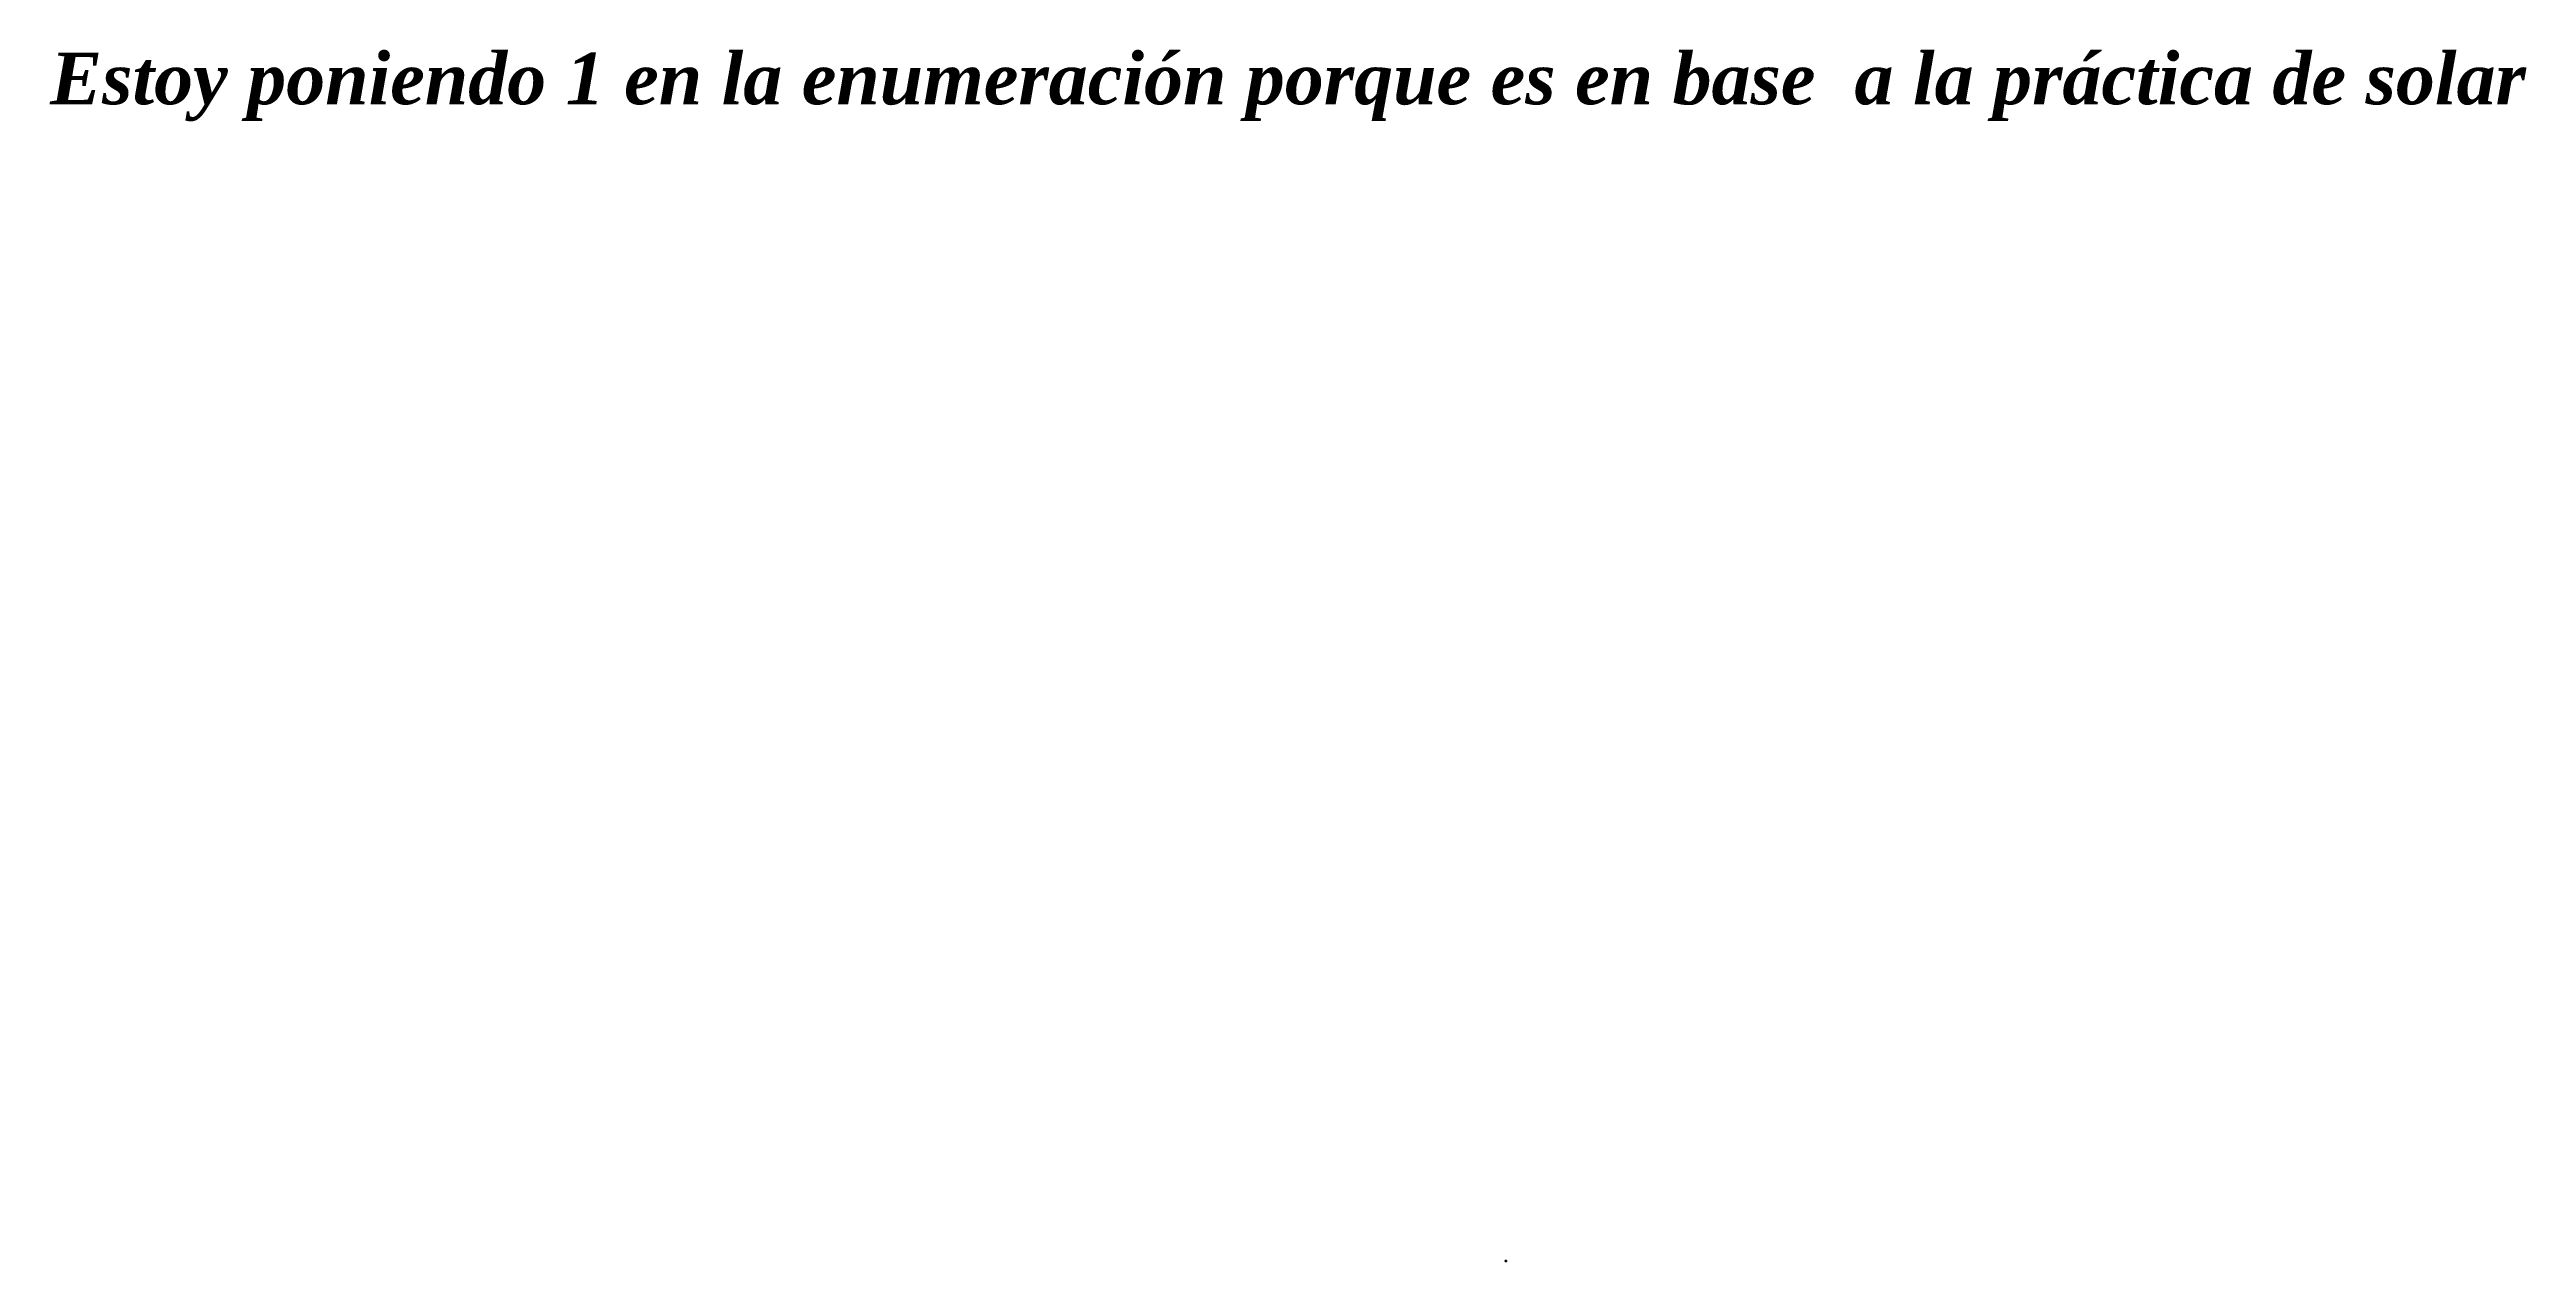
# Paper-space layout 'Azotea' of a CAD drawing. Header units: millimetres. Extents: x -107140 to 756462, y 268950 to 691670.
# The model-space entities are those that its viewports show. They can reach past a viewport. Long polylines and large blocks are cut down to what shows.
import ezdxf
from ezdxf.enums import TextEntityAlignment as Align

# ---------------------------------------------------------------- set-up
doc = ezdxf.new("R2018")
doc.units = ezdxf.units.MM
doc.linetypes.add('DASHED', pattern=[9.525, 6.35, -3.175])
for name, color, linetype, lineweight in [('CAJETÍN_bloque', 7, 'Continuous', 70), ('CAPA DE TEXTOS', 250, 'Continuous', 18), ('COTAS', 3, 'Continuous', 9)]:
    doc.layers.add(name, color=color, linetype=linetype, lineweight=lineweight)
for name, color, linetype in [('CORTE', 230, 'Continuous'), ('Deposito', 40, 'Continuous'), ('FORMATO DE LÁMINA', 7, 'Continuous'), ('MUROS', 5, 'Continuous'), ('MUROS-BAJOS', 40, 'Continuous'), ('pisos', 8, 'Continuous'), ('Placas', 51, 'Continuous'), ('PROYECCIONES', 6, 'DASHED'), ('TEXTOS', 4, 'Continuous'), ('Tuberia', 231, 'Continuous')]:
    doc.layers.add(name, color=color, linetype=linetype)
doc.layers.add('VENTANAS', color=250, linetype='Continuous', plot=False)
doc.styles.add('ROMANS', font='romans.shx', dxfattribs={"height": 0.05})
doc.styles.add('Times New Roman 1.8 mm', font='times.ttf')
doc.styles.add('Times New Roman 2.5 mm', font='times.ttf', dxfattribs={"height": 0.0635})
doc.styles.add('Times New Roman 3.5 mm', font='times.ttf')
doc.styles.add('TMR  1.8 mm Negrita', font='timesbd.ttf')
doc.styles.add('TMR 10 mm Negrita', font='timesbd.ttf', dxfattribs={"height": 0.254})
doc.styles.add('TMR 3.5 mm Negrita', font='timesbd.ttf', dxfattribs={"height": 0.0889})
doc.styles.add('TNR 1.8 mm cursiva negrita', font='timesbi.ttf')
doc.dimstyles.new('Ing_España', dxfattribs={"dimtxt": 1.2, "dimasz": 1.2, "dimexe": 1.25, "dimexo": 1, "dimtad": 0, "dimzin": 1, "dimtxsty": 'Times New Roman 3.5 mm', "dimcen": 2.5, "dimadec": 0, "dimazin": 0, "dimtfac": 1, "dimtix": 1, "dimtmove": 0, "dimatfit": 3, "dimfxl": 1, "dimarcsym": 0})
pattern_1 = [(0, (0, 0), (0, 6.985), [5.08, -1.905]), (90, (0, 0), (-6.985, 4e-16), [5.08, -1.905])]

# ---------------------------------------------------------------- blocks, each defined once
blk = doc.blocks.new('*U24')
at = {"layer": 'CAJETÍN_bloque'}
for points in [[(240, 65), (340, 65), (340, 38), (240, 38)], [(240, 37), (340, 37), (340, 24), (240, 24)], [(240, 23), (340, 23), (340, 10), (240, 10)], [(410, 65), (342, 65), (342, 38), (410, 38)], [(342, 37), (359, 37), (359, 24), (342, 24)], [(342, 10), (388, 10), (388, 23), (342, 23)], [(361, 37), (388, 37), (388, 24), (361, 24)], [(390, 37), (410, 37), (410, 10), (390, 10)]]:
    blk.add_lwpolyline(points, close=True, dxfattribs=at)
at = {"layer": 'FORMATO DE LÁMINA', "lineweight": 70, "ltscale": 0.05}
for p, q in [((15, 148), (22, 148)), ((215, 292), (215, 284)), ((215, 5), (215, 12)), ((415, 148), (408, 148))]:
    blk.add_line(p, q, dxfattribs=at)
at = {"layer": 'FORMATO DE LÁMINA', "lineweight": 35}
blk.add_lwpolyline([(420, 297), (420, 0), (0, 0), (0, 297)], close=True, dxfattribs=at)
at = {"layer": 'FORMATO DE LÁMINA', "lineweight": 50}
blk.add_lwpolyline([(415, 5), (15, 5), (15, 292), (415, 292)], close=True, dxfattribs=at)
at = {"layer": 'FORMATO DE LÁMINA', "lineweight": 70, "ltscale": 25}
blk.add_lwpolyline([(20, 10), (20, 287), (410, 287), (410, 10)], close=True, dxfattribs=at)
at = {"layer": 'CAPA DE TEXTOS', "style": 'TMR  1.8 mm Negrita'}
blk.add_text('ESCUELA DE INGENIERÍAS INDUSTRIAL, INFORMÁTICA Y AEROESPACIAL', height=1.8, dxfattribs=at).set_placement((290, 49), align=Align.BOTTOM_CENTER)
at = {"layer": 'CAPA DE TEXTOS', "style": 'TNR 1.8 mm cursiva negrita'}
for s, p in [('PLANO:', (242, 34)), ('LOS ALUMNOS:', (242, 20)), ('PROYECTO:', (343, 62)), ('ESCALA:', (343, 34)), ('FECHA:', (363, 34)), ('Nº PLANO:', (391, 34))]:
    blk.add_text(s, height=1.8, dxfattribs=at).set_placement(p)
at = {"layer": 'CAPA DE TEXTOS', "style": 'TMR 3.5 mm Negrita'}
blk.add_text('UNIVERSIDAD DE LEÓN', height=3.5, dxfattribs=at).set_placement((294, 60), align=Align.TOP_CENTER)
at = {"layer": 'CAPA DE TEXTOS', "lineweight": 30, "flags": 104}
for tag, height, p in [('ELALUMNO', 1.5, (290, 15)), ('TRABAJO', 1.8, (365, 16)), ('PROYECTO', 2.5, (376, 52))]:
    blk.add_attdef(tag, text='', height=height, dxfattribs=at).set_placement(p, align=Align.MIDDLE_CENTER)
at = {"layer": 'CAPA DE TEXTOS', "style": 'Times New Roman 2.5 mm'}
for tag, p in [('PLANO', (293, 30)), ('ESCALA', (351, 29))]:
    blk.add_attdef(tag, text='', height=2.5, dxfattribs=at).set_placement(p, align=Align.CENTER)
at = {"layer": 'CAPA DE TEXTOS'}
for tag, height, style, p in [('FECHA', 1.8, 'Times New Roman 1.8 mm', (375, 30)), ('Nº', 10, 'TMR 10 mm Negrita', (401, 24))]:
    blk.add_attdef(tag, text='', height=height, dxfattribs=dict(at, style=style)).set_placement(p, align=Align.MIDDLE_CENTER)
blk = doc.blocks.new('*D25')
at = {"layer": 'COTAS', "color": 0, "lineweight": -2, "ltscale": 0.05, "transparency": 16777216}
for p, q in [((254, 107), (254, 107)), ((254, 107), (254, 107)), ((254, 107), (254, 107)), ((255, 107), (255, 107))]:
    blk.add_line(p, q, dxfattribs=at)
at = {"layer": 'COTAS', "color": 0, "ltscale": 0.05, "transparency": 16777216}
for points in [[(254, 107), (254, 107), (254, 107)], [(254, 107), (254, 107), (255, 107)]]:
    blk.add_solid(points, dxfattribs=at)
at = {"layer": 'Defpoints', "color": 0, "ltscale": 0.05, "transparency": 16777216}
for p in [(254, 107), (255, 107), (255, 107)]:
    blk.add_point(p, dxfattribs=at)
at = {"layer": 'COTAS', "color": 0, "ltscale": 0.05, "transparency": 16777216, "insert": (254, 107), "char_height": 0.12, "attachment_point": 5, "style": 'Times New Roman 3.5 mm'}
blk.add_mtext('1,03', dxfattribs=at)
blk = doc.blocks.new('*D26')
at = {"layer": 'COTAS', "color": 0, "lineweight": -2, "ltscale": 0.05, "transparency": 16777216}
for p, q in [((255, 107), (255, 107)), ((255, 107), (256, 107)), ((258, 107), (257, 107)), ((258, 107), (258, 107))]:
    blk.add_line(p, q, dxfattribs=at)
at = {"layer": 'COTAS', "color": 0, "ltscale": 0.05, "transparency": 16777216}
for points in [[(255, 107), (255, 107), (255, 107)], [(258, 107), (258, 107), (258, 107)]]:
    blk.add_solid(points, dxfattribs=at)
at = {"layer": 'Defpoints', "color": 0, "ltscale": 0.05, "transparency": 16777216}
for p in [(255, 107), (258, 107), (258, 107)]:
    blk.add_point(p, dxfattribs=at)
at = {"layer": 'COTAS', "color": 0, "ltscale": 0.05, "transparency": 16777216, "insert": (256, 107), "char_height": 0.12, "attachment_point": 5, "style": 'Times New Roman 3.5 mm'}
blk.add_mtext('3,78', dxfattribs=at)
blk = doc.blocks.new('*D28')
at = {"layer": 'COTAS', "color": 0, "lineweight": -2, "ltscale": 0.05, "transparency": 16777216}
for p, q in [((255, 106), (255, 106)), ((255, 106), (257, 106)), ((258, 106), (257, 106)), ((258, 106), (258, 106))]:
    blk.add_line(p, q, dxfattribs=at)
at = {"layer": 'COTAS', "color": 0, "ltscale": 0.05, "transparency": 16777216}
for points in [[(255, 106), (255, 106), (255, 106)], [(258, 106), (258, 106), (258, 106)]]:
    blk.add_solid(points, dxfattribs=at)
at = {"layer": 'Defpoints', "color": 0, "ltscale": 0.05, "transparency": 16777216}
for p in [(255, 106), (258, 106), (258, 106)]:
    blk.add_point(p, dxfattribs=at)
at = {"layer": 'COTAS', "color": 0, "ltscale": 0.05, "transparency": 16777216, "insert": (257, 106), "char_height": 0.12, "attachment_point": 5, "style": 'Times New Roman 3.5 mm'}
blk.add_mtext('3,65', dxfattribs=at)
blk = doc.blocks.new('*D29')
at = {"layer": 'COTAS', "color": 0, "lineweight": -2, "ltscale": 0.05, "transparency": 16777216}
for p, q in [((254, 106), (254, 106)), ((254, 106), (254, 104)), ((254, 102), (254, 104)), ((254, 102), (254, 102))]:
    blk.add_line(p, q, dxfattribs=at)
at = {"layer": 'COTAS', "color": 0, "ltscale": 0.05, "transparency": 16777216}
for points in [[(254, 106), (254, 106), (254, 106)], [(254, 102), (254, 102), (254, 102)]]:
    blk.add_solid(points, dxfattribs=at)
at = {"layer": 'Defpoints', "color": 0, "ltscale": 0.05, "transparency": 16777216}
for p in [(254, 102), (255, 106), (255, 102)]:
    blk.add_point(p, dxfattribs=at)
at = {"layer": 'COTAS', "color": 0, "ltscale": 0.05, "transparency": 16777216, "insert": (254, 104), "char_height": 0.12, "attachment_point": 5, "rotation": 90, "style": 'Times New Roman 3.5 mm'}
blk.add_mtext('4,43', dxfattribs=at)
blk = doc.blocks.new('*D30')
at = {"layer": 'COTAS', "color": 0, "lineweight": -2, "ltscale": 0.05, "transparency": 16777216}
for p, q in [((254, 104), (254, 104)), ((255, 105), (255, 105)), ((255, 105), (255, 105)), ((255, 104), (255, 104)), ((255, 104), (255, 104)), ((255, 104), (255, 104))]:
    blk.add_line(p, q, dxfattribs=at)
at = {"layer": 'COTAS', "color": 0, "ltscale": 0.05, "transparency": 16777216}
for points in [[(254, 105), (254, 104), (255, 104)], [(255, 105), (255, 104), (255, 104)]]:
    blk.add_solid(points, dxfattribs=at)
at = {"layer": 'Defpoints', "color": 0, "ltscale": 0.05, "transparency": 16777216}
blk.add_point((255, 104), dxfattribs=at)
blk.add_point((255, 104), dxfattribs=at)
blk.add_point((255, 104), dxfattribs=at)
at = {"layer": 'COTAS', "color": 0, "ltscale": 0.05, "transparency": 16777216, "insert": (255, 104), "char_height": 0.12, "attachment_point": 5, "style": 'Times New Roman 3.5 mm'}
blk.add_mtext('0,55', dxfattribs=at)
blk = doc.blocks.new('*D31')
at = {"layer": 'COTAS', "color": 0, "lineweight": -2, "ltscale": 0.05, "transparency": 16777216}
for p, q in [((257, 107), (257, 107)), ((257, 107), (257, 107)), ((257, 106), (257, 107)), ((257, 107), (257, 107)), ((257, 106), (257, 106)), ((257, 106), (257, 106))]:
    blk.add_line(p, q, dxfattribs=at)
at = {"layer": 'COTAS', "color": 0, "ltscale": 0.05, "transparency": 16777216}
for points in [[(257, 107), (257, 107), (257, 107)], [(257, 106), (257, 106), (257, 106)]]:
    blk.add_solid(points, dxfattribs=at)
at = {"layer": 'Defpoints', "color": 0, "ltscale": 0.05, "transparency": 16777216}
for p in [(257, 107), (257, 107), (257, 106)]:
    blk.add_point(p, dxfattribs=at)
at = {"layer": 'COTAS', "color": 0, "ltscale": 0.05, "transparency": 16777216, "insert": (257, 107), "char_height": 0.12, "attachment_point": 5, "rotation": 90, "style": 'Times New Roman 3.5 mm'}
blk.add_mtext('0,6', dxfattribs=at)
blk = doc.blocks.new('*D32')
at = {"layer": 'COTAS', "color": 0, "lineweight": -2, "ltscale": 0.05, "transparency": 16777216}
for p, q in [((254, 102), (254, 102)), ((254, 102), (254, 102)), ((254, 101), (254, 101)), ((254, 101), (254, 101))]:
    blk.add_line(p, q, dxfattribs=at)
at = {"layer": 'COTAS', "color": 0, "ltscale": 0.05, "transparency": 16777216}
for points in [[(254, 102), (254, 102), (254, 102)], [(254, 101), (254, 101), (254, 101)]]:
    blk.add_solid(points, dxfattribs=at)
at = {"layer": 'Defpoints', "color": 0, "ltscale": 0.05, "transparency": 16777216}
for p in [(254, 102), (254, 101), (254, 101)]:
    blk.add_point(p, dxfattribs=at)
at = {"layer": 'COTAS', "color": 0, "ltscale": 0.05, "transparency": 16777216, "insert": (254, 102), "char_height": 0.12, "attachment_point": 5, "rotation": 90, "style": 'Times New Roman 3.5 mm'}
blk.add_mtext('1,23', dxfattribs=at)
blk = doc.blocks.new('*D33')
at = {"layer": 'COTAS', "color": 0, "lineweight": -2, "ltscale": 0.05, "transparency": 16777216}
for p, q in [((260, 107), (260, 107)), ((260, 107), (260, 107)), ((261, 107), (261, 107)), ((261, 107), (261, 107))]:
    blk.add_line(p, q, dxfattribs=at)
at = {"layer": 'COTAS', "color": 0, "ltscale": 0.05, "transparency": 16777216}
for points in [[(260, 107), (260, 107), (260, 107)], [(261, 107), (261, 107), (261, 107)]]:
    blk.add_solid(points, dxfattribs=at)
at = {"layer": 'Defpoints', "color": 0, "ltscale": 0.05, "transparency": 16777216}
for p in [(260, 107), (261, 107), (261, 107)]:
    blk.add_point(p, dxfattribs=at)
at = {"layer": 'COTAS', "color": 0, "ltscale": 0.05, "transparency": 16777216, "insert": (260, 107), "char_height": 0.12, "attachment_point": 5, "style": 'Times New Roman 3.5 mm'}
blk.add_mtext('1,56', dxfattribs=at)
blk = doc.blocks.new('*D34')
at = {"layer": 'Defpoints', "color": 0, "ltscale": 0.05, "transparency": 16777216}
for p in [(261, 107), (261, 104), (262, 104)]:
    blk.add_point(p, dxfattribs=at)
at = {"layer": 'TEXTOS', "color": 0, "lineweight": -2, "ltscale": 0.05, "transparency": 16777216}
for p, q in [((261, 107), (262, 107)), ((261, 104), (262, 104)), ((262, 107), (262, 106)), ((262, 104), (262, 105))]:
    blk.add_line(p, q, dxfattribs=at)
at = {"layer": 'TEXTOS', "color": 0, "ltscale": 0.05, "transparency": 16777216}
for points in [[(262, 107), (262, 107), (262, 107)], [(262, 104), (262, 104), (262, 104)]]:
    blk.add_solid(points, dxfattribs=at)
at = {"layer": 'TEXTOS', "color": 0, "ltscale": 0.05, "transparency": 16777216, "insert": (262, 106), "char_height": 0.12, "attachment_point": 5, "rotation": 89.22584, "style": 'Times New Roman 3.5 mm'}
blk.add_mtext('2,72', dxfattribs=at)

msp = doc.modelspace()

# ---------------------------------------------------------------- hatches: boundary and pattern name
at = {"layer": 'COTAS', "ltscale": 0.05}
h = msp.add_hatch(dxfattribs=at)
h.set_pattern_fill('ANGLE', color=256)
h.set_pattern_definition(pattern_1)
h.paths.add_polyline_path([(254.494, 106.957), (254.535, 106.957), (254.575, 106.957, 1)])
h.paths.add_polyline_path([(254.575, 106.957), (254.535, 106.957), (254.535, 106.916, 0.414213562)])
h.paths.add_polyline_path([(254.535, 106.957), (254.494, 106.957, 0.414213562), (254.535, 106.916)])
h = msp.add_hatch(dxfattribs=at)
h.set_pattern_fill('ANGLE', color=256)
h.set_pattern_definition(pattern_1)
h.paths.add_polyline_path([(255.082, 106.47), (255.041, 106.47, 0.414213562), (255.082, 106.429)])
h.paths.add_polyline_path([(255.041, 106.47), (255.082, 106.47), (255.123, 106.47, 1)])
h.paths.add_polyline_path([(255.123, 106.47), (255.082, 106.47), (255.082, 106.429, 0.414213562)])
at = {"layer": 'Deposito', "ltscale": 0.05}
h = msp.add_hatch(dxfattribs=at)
h.set_pattern_fill('ANSI31', color=256, scale=0.08)
h.set_pattern_definition([(45, (-0.28538, 5.37406), (-0.17960512, 0.17960512), [])])
h.paths.add_polyline_path([(259.616, 106.952, 1), (258.256, 106.952, 1)])
at = {"layer": 'Placas', "ltscale": 0.05, "transparency": 33554556}
h = msp.add_hatch(dxfattribs=at)
h.set_pattern_fill('ANSI31', color=256, scale=0.1)
h.set_pattern_definition([(45, (-0.15742, -14.09148), (-0.2245064, 0.2245064), [])])
h.paths.add_polyline_path([(250.865, 108.147), (250.337, 108.147), (250.337, 105.767), (250.865, 105.767)])
h.paths.add_polyline_path([(253.505, 108.147), (252.977, 108.147), (252.977, 105.767), (253.505, 105.767)])
h.paths.add_polyline_path([(251.921, 108.147), (251.393, 108.147), (251.393, 105.767), (251.921, 105.767)])
h.paths.add_polyline_path([(252.977, 108.147), (252.449, 108.147), (252.449, 105.767), (252.977, 105.767)])
h.paths.add_polyline_path([(252.449, 108.147), (251.921, 108.147), (251.921, 105.767), (252.449, 105.767)])
h.paths.add_polyline_path([(251.393, 108.147), (250.865, 108.147), (250.865, 105.767), (251.393, 105.767)])
h.paths.add_polyline_path([(253.518, 102.612), (252.99, 102.612), (252.99, 100.232), (253.518, 100.232)])
h.paths.add_polyline_path([(252.99, 102.612), (252.462, 102.612), (252.462, 100.232), (252.99, 100.232)])
h.paths.add_polyline_path([(252.462, 102.612), (251.934, 102.612), (251.934, 100.232), (252.462, 100.232)])
h.paths.add_polyline_path([(251.934, 102.612), (251.406, 102.612), (251.406, 100.232), (251.934, 100.232)])
h.paths.add_polyline_path([(251.406, 102.612), (250.878, 102.612), (250.878, 100.232), (251.406, 100.232)])
h.paths.add_polyline_path([(250.878, 102.612), (250.35, 102.612), (250.35, 100.232), (250.878, 100.232)])
at = {"layer": 'TEXTOS', "ltscale": 0.05}
h = msp.add_hatch(color=256, dxfattribs=at)
h.paths.add_polyline_path([(262.28, 104.343, 0.414213562), (262.18, 104.243), (262.28, 104.243)])
h.paths.add_polyline_path([(262.38, 104.243), (262.28, 104.243), (262.28, 104.143, 0.414213562)])
at = {"layer": 'Tuberia', "ltscale": 0.05}
h = msp.add_hatch(dxfattribs=at)
h.set_pattern_fill('ANGLE', color=256)
h.set_pattern_definition(pattern_1)
h.paths.add_polyline_path([(259.043, 105.706, 1), (258.829, 105.706, 1)])

# ---------------------------------------------------------------- linework, layer by layer
at = {"layer": 'CORTE'}
for p, q in [((248.009, 110.402), (269.086, 110.402)), ((248.009, 97.902), (269.086, 97.902)), ((248.093, 98.052), (268.936, 98.052)), ((248.094, 110.252), (268.936, 110.252)), ((250.05, 110.002), (250.05, 110.402)), ((250.05, 97.902), (250.05, 98.302)), ((250.05, 97.902), (269.086, 97.902)), ((250.179, 109.925), (250.224, 109.902)), ((250.18, 98.377), (250.224, 98.402)), ((250.35, 110.121), (250.224, 109.902)), ((250.35, 98.182), (250.224, 98.402)), ((250.35, 110.121), (250.35, 110.402)), ((250.35, 98.182), (250.35, 97.902)), ((262.386, 108.852), (263.236, 108.852)), ((262.386, 108.102), (262.386, 108.852)), ((262.386, 108.102), (263.236, 108.102)), ((262.386, 100.202), (262.386, 99.452)), ((262.386, 100.202), (263.236, 100.202)), ((262.386, 99.452), (263.236, 99.452)), ((263.236, 108.102), (263.236, 108.852)), ((263.236, 100.202), (263.236, 99.452)), ((268.936, 110.252), (268.936, 106.595)), ((269.554, 105.977), (268.936, 106.595)), ((269.554, 102.327), (268.936, 101.709)), ((268.936, 101.709), (268.936, 98.052)), ((269.086, 106.657), (269.086, 110.402)), ((269.086, 104.702), (269.786, 104.702)), ((269.086, 104.702), (269.086, 103.602)), ((269.086, 103.602), (269.786, 103.602)), ((269.086, 101.647), (269.086, 97.902)), ((269.538, 106.205), (269.113, 106.629)), ((269.616, 102.177), (269.113, 101.674)), ((269.538, 106.205), (269.616, 106.127)), ((273.686, 105.977), (269.554, 105.977)), ((273.686, 102.327), (269.554, 102.327)), ((273.536, 106.127), (269.616, 106.127)), ((273.536, 102.177), (269.616, 102.177)), ((269.786, 104.702), (269.786, 103.602)), ((273.536, 106.127), (273.536, 110.402)), ((273.536, 110.402), (276.3, 110.402)), ((273.536, 102.177), (273.536, 97.902)), ((273.536, 97.902), (276.3, 97.902)), ((273.686, 105.977), (273.686, 110.252)), ((273.686, 110.252), (276.15, 110.252)), ((273.686, 102.327), (273.686, 98.052)), ((273.686, 98.052), (276.15, 98.052)), ((274.736, 97.902), (276.3, 97.902)), ((276.15, 108.302), (276.15, 110.252)), ((276.15, 108.302), (277.3, 108.302)), ((276.15, 100.002), (276.15, 98.052)), ((276.15, 100.002), (277.3, 100.002)), ((276.3, 108.452), (276.3, 110.402)), ((276.3, 108.452), (277.45, 108.452)), ((276.3, 99.852), (276.3, 97.902)), ((276.3, 99.852), (277.45, 99.852)), ((277.3, 100.002), (277.3, 108.302)), ((277.45, 99.852), (277.45, 108.452))]:
    msp.add_line(p, q, dxfattribs=at)
msp.add_lwpolyline([(261.386, 105.952), (257.436, 105.952), (255.802, 105.136), (255.802, 103.167), (257.436, 102.352), (261.386, 102.352), (261.386, 105.952), (261.386, 105.952)], dxfattribs=at)
for centre, radius, start, end in [((258.247, 104.151), 11.995, 148.59328308, 211.4014954), ((258.247, 104.151), 11.845, 148.99953773, 210.99519728), ((259.945, 104.152), 11.495, 173.29275257, 186.61932585), ((259.945, 104.152), 11.495, 171.87277878, 173.38067415), ((259.945, 104.152), 11.495, 186.61932585, 188.12722122), ((259.945, 104.152), 11.495, 149.40690537, 171.87277878), ((259.945, 104.152), 11.495, 188.12722122, 194.3558817), ((259.945, 104.152), 11.345, 187.72542978, 187.72542978), ((259.945, 104.152), 11.345, 172.27457022, 194.3558817), ((259.945, 104.152), 11.345, 149.40690537, 172.27457022), ((259.945, 104.152), 11.495, 194.3558817, 210.59309463), ((259.945, 104.152), 11.345, 194.3558817, 210.60093695)]:
    msp.add_arc(centre, radius, start, end, dxfattribs=at)
at = {"layer": 'COTAS', "ltscale": 0.05}
for centre in [(254.535, 106.957), (255.082, 106.47)]:
    msp.add_circle(centre, 0.0406, dxfattribs=at)
at = {"layer": 'Deposito', "ltscale": 0.05}
msp.add_circle((258.936, 106.952), 0.68, dxfattribs=at)
at = {"layer": 'MUROS'}
for p, q in [((246.829, 105.476), (247.029, 105.476)), ((246.829, 102.826), (247.029, 102.826)), ((248.15, 110.204), (248.352, 110.402)), ((248.15, 110.204), (248.352, 110.002)), ((248.15, 98.1), (248.352, 98.301)), ((248.15, 98.1), (248.352, 97.901)), ((269.086, 106.657), (269.113, 106.629)), ((269.086, 101.647), (269.113, 101.674))]:
    msp.add_line(p, q, dxfattribs=at)
at = {"layer": 'MUROS', "ltscale": 0.05}
for start, end in [(171.87277878, 173.38067415), (186.61932585, 188.12722122)]:
    msp.add_arc((258.247, 104.151), 11.495, start, end, dxfattribs=at)
at = {"layer": 'MUROS-BAJOS'}
for centre, radius, start, end in [((250.064, 104.151), 3.312, 156.41514172, 203.58485828), ((258.247, 104.151), 11.495, 188.12722122, 210.59309463)]:
    msp.add_arc(centre, radius, start, end, dxfattribs=at)
at = {"layer": 'MUROS-BAJOS', "ltscale": 0.05}
msp.add_arc((258.247, 104.151), 11.495, 149.40690537, 171.87277878, dxfattribs=at)
at = {"layer": 'pisos'}
for p, q in [((241.39, 110.402), (250.05, 110.402)), ((241.39, 110.402), (241.39, 97.902)), ((241.39, 97.902), (250.05, 97.902))]:
    msp.add_line(p, q, dxfattribs=at)
at = {"layer": 'pisos', "ltscale": 0.05}
for p, q in [((269.086, 110.402), (273.536, 110.402)), ((269.086, 97.902), (273.536, 97.902)), ((276.3, 110.402), (277.45, 110.402)), ((276.3, 97.902), (277.45, 97.902)), ((277.45, 110.402), (277.45, 108.452)), ((277.45, 97.902), (277.45, 99.852))]:
    msp.add_line(p, q, dxfattribs=at)
at = {"layer": 'Placas', "ltscale": 0.05}
for p, q in [((250.337, 108.155), (250.337, 106.965)), ((250.35, 102.612), (250.878, 102.612)), ((250.35, 100.232), (250.35, 102.612)), ((250.878, 100.232), (250.35, 100.232)), ((250.878, 102.612), (250.878, 100.232)), ((250.878, 102.612), (251.406, 102.612)), ((250.878, 100.232), (250.878, 102.612)), ((251.406, 100.232), (250.878, 100.232)), ((251.393, 108.147), (251.393, 105.767)), ((251.393, 105.767), (251.393, 108.147)), ((251.406, 102.612), (251.406, 100.232)), ((251.406, 102.612), (251.934, 102.612)), ((251.406, 100.232), (251.406, 102.612)), ((251.934, 100.232), (251.406, 100.232)), ((251.921, 108.147), (251.921, 105.767)), ((251.921, 105.767), (251.921, 108.147)), ((251.934, 102.612), (251.934, 100.232)), ((251.934, 102.612), (252.462, 102.612)), ((251.934, 100.232), (251.934, 102.612)), ((252.462, 100.232), (251.934, 100.232)), ((252.462, 102.612), (252.462, 100.232)), ((252.462, 102.612), (252.99, 102.612)), ((252.462, 100.232), (252.462, 102.612)), ((252.99, 100.232), (252.462, 100.232)), ((252.99, 102.612), (252.99, 100.232)), ((252.99, 102.612), (253.518, 102.612)), ((252.99, 100.232), (252.99, 102.612)), ((253.518, 100.232), (252.99, 100.232)), ((253.518, 102.612), (253.518, 100.232))]:
    msp.add_line(p, q, dxfattribs=at)
for points in [[(252.449, 108.147), (252.449, 105.767), (252.449, 108.147), (252.977, 108.147), (252.977, 105.767), (252.977, 108.147), (253.505, 108.147), (253.505, 105.767), (252.977, 105.767), (252.449, 105.767), (251.921, 105.767), (251.393, 105.767), (250.865, 105.767), (250.337, 105.767), (250.337, 108.147), (250.865, 108.147), (251.393, 108.147), (251.921, 108.147)], [(250.865, 108.147), (250.865, 105.767)]]:
    msp.add_lwpolyline(points, close=True, dxfattribs=at)
at = {"layer": 'PROYECCIONES', "linetype": 'DASHED', "ltscale": 0.05}
for p, q in [((248.009, 97.902), (241.39, 110.402)), ((248.009, 110.402), (241.39, 97.902)), ((255.802, 103.167), (261.386, 105.952)), ((255.802, 105.136), (261.386, 102.352)), ((263.236, 108.102), (262.386, 108.852)), ((263.236, 108.852), (262.386, 108.102)), ((263.236, 99.452), (262.386, 100.202)), ((263.236, 100.202), (262.386, 99.452)), ((273.536, 106.127), (269.086, 110.402)), ((273.536, 110.402), (269.086, 106.657)), ((269.786, 104.702), (269.086, 103.602)), ((269.786, 103.602), (269.086, 104.702)), ((273.536, 102.177), (269.086, 97.902)), ((273.536, 97.902), (269.086, 101.647)), ((277.45, 108.452), (276.3, 110.402)), ((277.45, 110.402), (276.3, 108.452)), ((277.45, 99.852), (276.3, 97.902)), ((277.45, 97.902), (276.3, 99.852))]:
    msp.add_line(p, q, dxfattribs=at)
at = {"layer": 'TEXTOS'}
for p, q in [((262.28, 104.443), (262.28, 104.243)), ((262.28, 104.243), (262.28, 104.043))]:
    msp.add_line(p, q, dxfattribs=at)
msp.add_circle((262.28, 104.243), 0.1, dxfattribs=at)
at = {"layer": 'Tuberia', "ltscale": 0.05}
for p, q in [((253.505, 106.957), (258.256, 106.957)), ((253.505, 106.957), (254.535, 106.957)), ((253.505, 106.47), (258.456, 106.47)), ((254.535, 102.038), (253.518, 102.038)), ((255.082, 101.355), (253.518, 101.355)), ((254.535, 106.957), (254.535, 102.038)), ((254.535, 106.47), (255.082, 106.47)), ((255.082, 106.47), (255.082, 101.355)), ((258.936, 106.272), (258.936, 105.706)), ((259.616, 106.957), (261.18, 106.957)), ((261.144, 104.105), (261.217, 104.232)), ((261.217, 104.105), (261.144, 104.232)), ((261.18, 104.169), (261.144, 104.105)), ((261.18, 106.957), (261.18, 104.242)), ((261.18, 104.169), (261.217, 104.105))]:
    msp.add_line(p, q, dxfattribs=at)
for centre, radius in [((258.936, 105.706), 0.107), ((261.18, 104.169), 0.0736)]:
    msp.add_circle(centre, radius, dxfattribs=at)

# ---------------------------------------------------------------- texts
at = {"layer": 'TEXTOS', "ltscale": 0.05, "attachment_point": 1, "style": 'ROMANS'}
for s, heights, insert, char_height in [('C2', [0], (251.593, 107.197), 0.4), ('C1', [0], (251.592, 101.59), 0.4), ('A', [0], (254.62, 106.852), 0.1), ('B', [5.689893001203927e-15], (255.183, 106.399), 0.1), ('Recirculación', [0], (257.528, 105.591), 0.15), ('Bajante', [0], (260.433, 104.014), 0.15)]:
    msp.add_mtext_dynamic_manual_height_columns(s, width=0.17602, gutter_width=1510484.619, heights=heights, dxfattribs=dict(at, insert=insert, char_height=char_height))

# ---------------------------------------------------------------- dimensions: what is measured, and where the dimension line sits
at = {"layer": 'COTAS', "color": 30, "ltscale": 0.05, "true_color": 0xf8991e}
for base, p1, p2, picture, middle in [((254.535, 107.304), (253.505, 106.957), (254.535, 106.957), '*D25', (254.02, 107.304)), ((255.082, 104.497), (254.535, 104.497), (255.082, 104.497), '*D30', (254.808, 104.497)), ((261.18, 107.304), (259.616, 106.957), (261.18, 106.957), '*D33', (260.398, 107.304))]:
    dim = msp.add_linear_dim(base=base, p1=p1, p2=p2, dimstyle='Ing_España', dxfattribs=at)
    dim.commit()
    dim.dimension.update_dxf_attribs({"geometry": picture, "text_midpoint": middle})
dim = msp.add_linear_dim(base=(253.751, 101.355), p1=(254.168, 102.038), p2=(254.168, 101.355), angle=90, text='1,23', dimstyle='Ing_España', dxfattribs=at)
dim.commit()
dim.dimension.update_dxf_attribs({"geometry": '*D32', "text_midpoint": (253.751, 101.696), "dimtype": 160})
dim = msp.add_linear_dim(base=(254.026, 102.038), p1=(254.535, 106.47), p2=(254.535, 102.038), angle=90, dimstyle='Ing_España', dxfattribs=at)
dim.commit()
dim.dimension.update_dxf_attribs({"geometry": '*D29', "text_midpoint": (254.026, 104.254)})
for base, p1, p2, text, picture, middle in [((258.256, 107.304), (254.535, 106.957), (258.256, 106.953), '3,78', '*D26', (256.395, 107.304)), ((258.456, 106.157), (255.082, 106.47), (258.456, 106.47), '3,65', '*D28', (256.769, 106.157))]:
    dim = msp.add_linear_dim(base=base, p1=p1, p2=p2, text=text, dimstyle='Ing_España', dxfattribs=at)
    dim.commit()
    dim.dimension.update_dxf_attribs({"geometry": picture, "text_midpoint": middle})
dim = msp.add_linear_dim(base=(256.705, 106.957), p1=(256.683, 106.47), p2=(256.683, 106.957), angle=90, text='0,6', dimstyle='Ing_España', dxfattribs=at)
dim.commit()
dim.dimension.update_dxf_attribs({"geometry": '*D31', "text_midpoint": (256.705, 106.713)})
at = {"layer": 'TEXTOS', "color": 30, "ltscale": 0.05, "true_color": 0xf8991e}
dim = msp.add_aligned_dim(p1=(261.1804, 106.9567), p2=(261.1435, 104.2323), distance=0.5534, dimstyle='Ing_España', dxfattribs=at)
dim.commit()
dim.dimension.update_dxf_attribs({"geometry": '*D34', "text_midpoint": (261.7153, 105.587)})

psp = doc.layouts.new('Azotea')

# ---------------------------------------------------------------- block references
at = {"layer": 'FORMATO DE LÁMINA', "ltscale": 0.05}
ref = psp.add_blockref('*U24', (400427, 268951), dxfattribs=at)
ref.add_attrib('PLANO', 'CIRCUITO HIDRAÚLICO PRIMARIO Y SECUNDARIO', dxfattribs={"layer": 'CAPA DE TEXTOS', "height": 2.5, "style": 'Times New Roman 2.5 mm'}).set_placement((400720, 268981), align=Align.CENTER)
lines = psp.add_mtext('Alberto España Carrete\\PCarlos Fernández Palanca\\PRubén Modino López\\PJuan Diego Niño González', dxfattribs={"layer": 'CAPA DE TEXTOS', "insert": (400717, 268966), "char_height": 2.5, "attachment_point": 1})
ref.add_attrib('ELALUMNO', '', (400717, 268966), dxfattribs={"flags": 104}).embed_mtext(lines)
lines = psp.add_mtext('ANÁLISIS DE PROYECTOS DE \\PAPROVECHAMIENTO SOLAR PARA \\PGENERAR AGUA CALIENTE', dxfattribs={"layer": 'CAPA DE TEXTOS', "insert": (400803, 269002), "char_height": 2.5, "attachment_point": 1})
ref.add_attrib('PROYECTO', '', (400803, 269002), dxfattribs={"flags": 104}).embed_mtext(lines)
ref.add_attrib('FECHA', '06/2026', dxfattribs={"layer": 'CAPA DE TEXTOS', "height": 1.8, "style": 'Times New Roman 1.8 mm'}).set_placement((400802, 268981), align=Align.MIDDLE_CENTER)
ref.add_attrib('Nº', '3', dxfattribs={"layer": 'CAPA DE TEXTOS', "height": 10, "style": 'TMR 10 mm Negrita'}).set_placement((400828, 268975), align=Align.MIDDLE_CENTER)
lines = psp.add_mtext('PRÁCTICAS INSTALACIONES II', dxfattribs={"layer": 'CAPA DE TEXTOS', "insert": (400792, 268967), "char_height": 2.5, "attachment_point": 1})
ref.add_attrib('TRABAJO', '', (400792, 268967), dxfattribs={"flags": 104}).embed_mtext(lines)
ref.add_attrib('ESCALA', '1/100', dxfattribs={"layer": 'CAPA DE TEXTOS', "height": 2.5, "style": 'Times New Roman 2.5 mm'}).set_placement((400778, 268980), align=Align.CENTER)

# ---------------------------------------------------------------- texts
at = {"ltscale": 0.05, "style": 'TNR 1.8 mm cursiva negrita'}
psp.add_text('Estoy poniendo 1 en la enumeración porque es en base  a la práctica de solar', height=18000, dxfattribs=at).set_placement((-106941, 672570))

# ---------------------------------------------------------------- viewports
at = {"layer": 'VENTANAS', "ltscale": 0.05, "view_target_point": (259.457, 103.646)}
psp.add_viewport(center=(400642, 269127), size=(390, 222), view_center_point=(-0.093, -0.89), view_height=22.2, dxfattribs=at)

doc.saveas('drawing.dxf')
